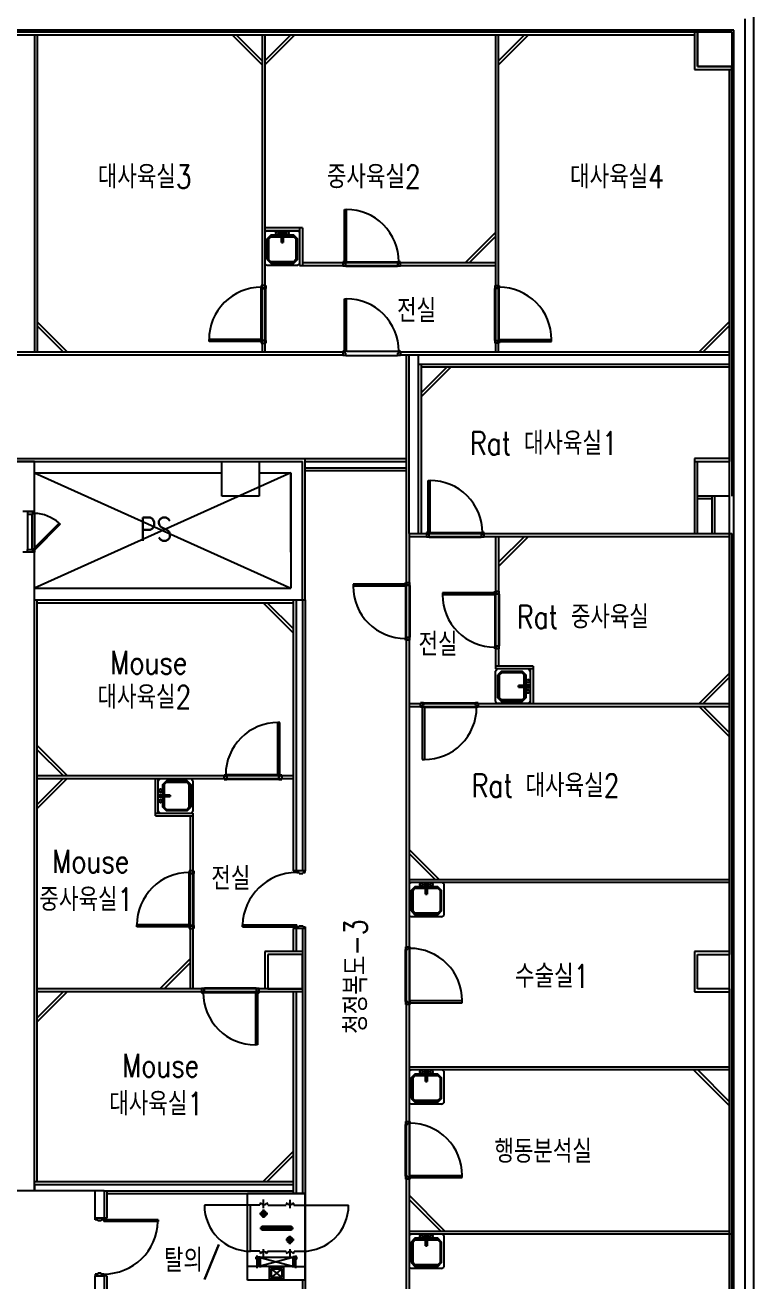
# Model space of a CAD drawing. Header units: millimetres. Extents: x 592430 to 684586, y -483905 to -416366.
# Drawn here: x 671673 to 684313, y -449173 to -427390 of the extents above; entities that cross this region are included whole.
import ezdxf
from ezdxf.enums import TextEntityAlignment as Align

# ---------------------------------------------------------------- set-up
doc = ezdxf.new("R2010")
doc.units = ezdxf.units.MM
doc.header["$LTSCALE"] = 500
for name, color, linetype in [('ARCH', 9, 'Continuous'), ('arch-col', 9, 'Continuous'), ('LAYOUT 변경(방화벽체추가)', 6, 'Continuous'), ('TXT', 7, 'Continuous'), ('동물실', 9, 'Continuous'), ('방화석고', 9, 'Continuous'), ('크린판넬', 4, 'Continuous')]:
    doc.layers.add(name, color=color, linetype=linetype)
doc.styles.add('GHD', font='simple.shx', dxfattribs={"bigfont": 'whgtxt.shx'})

# ---------------------------------------------------------------- blocks, each defined once
blk = doc.blocks.new('SINK')
at = {"layer": '동물실'}
for p, q in [((0, 262), (25, 300)), ((0, 262), (0, -262)), ((25, 300), (575, 300)), ((76, 198), (140, 262)), ((140, 262), (76, 198)), ((140, 236), (102, 198)), ((102, 198), (140, 236)), ((498, 262), (140, 262)), ((140, 262), (140, 236)), ((498, 262), (140, 262)), ((140, 236), (140, 262)), ((140, 236), (498, 236)), ((140, 236), (498, 236)), ((498, 262), (562, 198)), ((498, 236), (498, 262)), ((498, 262), (562, 198)), ((498, 236), (498, 262)), ((498, 236), (536, 198)), ((536, 198), (498, 236)), ((600, 262), (575, 300)), ((600, -262), (600, 262)), ((13, 89), (14, 96)), ((14, 96), (13, 89)), ((13, 89), (14, 96)), ((14, 96), (13, 89)), ((14, 82), (13, 89)), ((13, 89), (14, 82)), ((14, 82), (13, 89)), ((13, 89), (14, 82)), ((25, 13), (13, 25)), ((13, 25), (13, -25)), ((76, 25), (13, 25)), ((25, 13), (13, 25)), ((14, 96), (16, 102)), ((16, 102), (14, 96)), ((14, 96), (16, 102)), ((16, 102), (14, 96)), ((16, 76), (14, 82)), ((14, 82), (16, 76)), ((16, 76), (14, 82)), ((14, 82), (16, 76)), ((16, 102), (20, 107)), ((20, 107), (16, 102)), ((16, 102), (20, 107)), ((20, 107), (16, 102)), ((20, 71), (16, 76)), ((16, 76), (20, 71)), ((20, 71), (16, 76)), ((16, 76), (20, 71)), ((20, 107), (25, 111)), ((25, 111), (20, 107)), ((20, 107), (25, 111)), ((25, 111), (20, 107)), ((25, 67), (20, 71)), ((20, 71), (25, 67)), ((25, 67), (20, 71)), ((20, 71), (25, 67)), ((25, 111), (32, 114)), ((32, 114), (25, 111)), ((25, 111), (32, 114)), ((32, 114), (25, 111)), ((32, 64), (25, 67)), ((25, 67), (32, 64)), ((32, 64), (25, 67)), ((25, 67), (32, 64)), ((25, 13), (25, -13)), ((89, 13), (25, 13)), ((25, 13), (25, -13)), ((25, 13), (64, 13)), ((89, 13), (25, 13)), ((32, 114), (38, 115)), ((38, 115), (32, 114)), ((32, 114), (38, 115)), ((38, 115), (32, 114)), ((38, 64), (32, 64)), ((32, 64), (38, 64)), ((38, 64), (32, 64)), ((32, 64), (38, 64)), ((38, 115), (45, 114)), ((45, 114), (38, 115)), ((38, 115), (45, 114)), ((45, 114), (38, 115)), ((38, 64), (45, 64)), ((45, 64), (38, 64)), ((38, 64), (45, 64)), ((45, 64), (38, 64)), ((45, 114), (51, 111)), ((51, 111), (45, 114)), ((45, 114), (51, 111)), ((51, 111), (45, 114)), ((51, 67), (45, 64)), ((45, 64), (51, 67)), ((51, 67), (45, 64)), ((45, 64), (51, 67)), ((51, 111), (56, 107)), ((56, 107), (51, 111)), ((51, 111), (56, 107)), ((56, 107), (51, 111)), ((56, 71), (51, 67)), ((51, 67), (56, 71)), ((56, 71), (51, 67)), ((51, 67), (56, 71)), ((56, 107), (60, 102)), ((60, 102), (56, 107)), ((56, 107), (60, 102)), ((60, 102), (56, 107)), ((60, 76), (56, 71)), ((56, 71), (60, 76)), ((60, 76), (56, 71)), ((56, 71), (60, 76)), ((60, 102), (63, 96)), ((63, 96), (60, 102)), ((60, 102), (63, 96)), ((63, 96), (60, 102)), ((63, 82), (60, 76)), ((60, 76), (63, 82)), ((63, 82), (60, 76)), ((60, 76), (63, 82)), ((63, 96), (64, 89)), ((64, 89), (63, 96)), ((63, 96), (64, 89)), ((64, 89), (63, 96)), ((64, 89), (63, 82)), ((63, 82), (64, 89)), ((64, 89), (63, 82)), ((63, 82), (64, 89)), ((76, 25), (64, 13)), ((64, 13), (76, 25)), ((64, 13), (64, -13)), ((102, 13), (64, 13)), ((64, 13), (64, -13)), ((102, 13), (64, 13)), ((76, -198), (76, 198)), ((102, 198), (76, 198)), ((76, 198), (76, -198)), ((102, 198), (76, 198)), ((76, -25), (76, 25)), ((89, 13), (204, 13)), ((89, -13), (89, 13)), ((89, -13), (89, 13)), ((89, 13), (102, 13)), ((102, 13), (89, 13)), ((89, 13), (204, 13)), ((102, 198), (102, -198)), ((102, -198), (102, 198)), ((102, 13), (204, 13)), ((102, 13), (102, -13)), ((102, -13), (102, 13)), ((204, 13), (102, 13)), ((204, 13), (204, -13)), ((204, 13), (204, -13)), ((204, -13), (204, 13)), ((204, 13), (204, -13)), ((536, -198), (536, 198)), ((562, 198), (536, 198)), ((536, 198), (536, -198)), ((536, 198), (562, 198)), ((562, 198), (562, -198)), ((562, -198), (562, 198)), ((25, -13), (13, -25)), ((25, -13), (13, -25)), ((13, -25), (76, -25)), ((13, -89), (14, -82)), ((14, -82), (13, -89)), ((13, -89), (14, -82)), ((14, -82), (13, -89)), ((14, -96), (13, -89)), ((13, -89), (14, -96)), ((14, -96), (13, -89)), ((13, -89), (14, -96)), ((14, -82), (16, -76)), ((16, -76), (14, -82)), ((14, -82), (16, -76)), ((16, -76), (14, -82)), ((16, -102), (14, -96)), ((14, -96), (16, -102)), ((16, -102), (14, -96)), ((14, -96), (16, -102)), ((16, -76), (20, -71)), ((20, -71), (16, -76)), ((16, -76), (20, -71)), ((20, -71), (16, -76)), ((20, -107), (16, -102)), ((16, -102), (20, -107)), ((20, -107), (16, -102)), ((16, -102), (20, -107)), ((20, -71), (25, -67)), ((25, -67), (20, -71)), ((20, -71), (25, -67)), ((25, -67), (20, -71)), ((25, -111), (20, -107)), ((20, -107), (25, -111)), ((25, -111), (20, -107)), ((20, -107), (25, -111)), ((25, -13), (89, -13)), ((25, -13), (64, -13)), ((89, -13), (25, -13)), ((25, -67), (32, -64)), ((32, -64), (25, -67)), ((25, -67), (32, -64)), ((32, -64), (25, -67)), ((32, -114), (25, -111)), ((25, -111), (32, -114)), ((32, -114), (25, -111)), ((25, -111), (32, -114)), ((32, -64), (38, -64)), ((38, -64), (32, -64)), ((32, -64), (38, -64)), ((38, -64), (32, -64)), ((38, -115), (32, -114)), ((32, -114), (38, -115)), ((38, -115), (32, -114)), ((32, -114), (38, -115)), ((38, -64), (45, -64)), ((45, -64), (38, -64)), ((38, -64), (45, -64)), ((45, -64), (38, -64)), ((45, -114), (38, -115)), ((38, -115), (45, -114)), ((45, -114), (38, -115)), ((38, -115), (45, -114)), ((45, -64), (51, -67)), ((51, -67), (45, -64)), ((45, -64), (51, -67)), ((51, -67), (45, -64)), ((51, -111), (45, -114)), ((45, -114), (51, -111)), ((51, -111), (45, -114)), ((45, -114), (51, -111)), ((51, -67), (56, -71)), ((56, -71), (51, -67)), ((51, -67), (56, -71)), ((56, -71), (51, -67)), ((56, -107), (51, -111)), ((51, -111), (56, -107)), ((56, -107), (51, -111)), ((51, -111), (56, -107)), ((56, -71), (60, -76)), ((60, -76), (56, -71)), ((56, -71), (60, -76)), ((60, -76), (56, -71)), ((60, -102), (56, -107)), ((56, -107), (60, -102)), ((60, -102), (56, -107)), ((56, -107), (60, -102)), ((60, -76), (63, -82)), ((63, -82), (60, -76)), ((60, -76), (63, -82)), ((63, -82), (60, -76)), ((63, -96), (60, -102)), ((60, -102), (63, -96)), ((63, -96), (60, -102)), ((60, -102), (63, -96)), ((63, -82), (64, -89)), ((63, -82), (64, -89)), ((64, -89), (63, -82)), ((63, -82), (64, -89)), ((64, -89), (63, -96)), ((63, -96), (64, -89)), ((64, -89), (63, -96)), ((63, -96), (64, -89)), ((64, -13), (76, -25)), ((76, -25), (64, -13)), ((64, -13), (102, -13)), ((64, -13), (102, -13)), ((140, -262), (76, -198)), ((76, -198), (102, -198)), ((76, -198), (140, -262)), ((102, -198), (76, -198)), ((204, -13), (89, -13)), ((102, -13), (89, -13)), ((89, -13), (204, -13)), ((102, -13), (89, -13)), ((204, -13), (102, -13)), ((204, -13), (102, -13)), ((102, -198), (140, -236)), ((140, -236), (102, -198)), ((562, -198), (498, -262)), ((498, -236), (536, -198)), ((498, -262), (562, -198)), ((536, -198), (498, -236)), ((536, -198), (562, -198)), ((536, -198), (562, -198)), ((0, -262), (25, -300)), ((25, -300), (575, -300)), ((140, -236), (498, -236)), ((140, -262), (140, -236)), ((140, -236), (498, -236)), ((140, -262), (140, -236)), ((498, -262), (140, -262)), ((498, -262), (140, -262)), ((498, -236), (498, -262)), ((498, -236), (498, -262)), ((600, -262), (575, -300))]:
    blk.add_line(p, q, dxfattribs=at)

msp = doc.modelspace()

# ---------------------------------------------------------------- linework, layer by layer
at = {"layer": 'ARCH'}
for p in [(684312.8, -483904.5), (684312.8, -474154.9)]:
    msp.add_line(p, (684312.8, -427128.5), dxfattribs=at)
at = {"layer": 'ARCH', "color": 9}
for p, q in [((684312.8, -474154.9), (684312.8, -427128.5)), ((684162.8, -470308.5), (684162.8, -427278.5)), ((683962.8, -427478.5), (660282.8, -427478.5)), ((683962.8, -454848.5), (683962.8, -427478.5))]:
    msp.add_line(p, q, dxfattribs=at)
at = {"layer": 'arch-col', "color": 9}
for p, q in [((683332.8, -427508.5), (683932.8, -427508.5)), ((683332.8, -427508.5), (683932.8, -427508.5)), ((683932.8, -427508.5), (683932.8, -428108.5)), ((683932.8, -427508.5), (683932.8, -428108.5)), ((683932.8, -434958.5), (683932.8, -435558.5)), ((683932.8, -434958.5), (683932.8, -435558.5)), ((683932.8, -443508.5), (683932.8, -444108.5)), ((683932.8, -443508.5), (683932.8, -444108.5))]:
    msp.add_line(p, q, dxfattribs=at)
at = {"layer": 'LAYOUT 변경(방화벽체추가)', "color": 9, "linetype": 'Continuous'}
msp.add_line((676322.8, -437358.5), (676532.8, -437358.5), dxfattribs=at)
at = {"layer": '동물실', "color": 9}
for p, q in [((676432.8, -430908.5), (676432.8, -431558.5)), ((663482.8, -434958.5), (673857.8, -434958.5)), ((671832.8, -434958.5), (666732.8, -434958.5)), ((671832.8, -434958.6), (675082.8, -434958.6)), ((671832.8, -434958.6), (675082.8, -434958.6)), ((675082.8, -434958.5), (675732.8, -434958.5)), ((675082.8, -435558.5), (675082.8, -434958.5)), ((675082.8, -434958.5), (675732.8, -434958.5)), ((675082.8, -435558.5), (675082.8, -434958.5)), ((675732.8, -434958.5), (676482.8, -434958.5)), ((675732.8, -434958.5), (676482.8, -434958.5)), ((675732.8, -434958.5), (675732.8, -435558.5)), ((675732.8, -434958.5), (675732.8, -435558.5)), ((676482.8, -434958.5), (676482.8, -434958.5)), ((671832.8, -435158.5), (676282.8, -437158.4)), ((676282.9, -435158.5), (671832.8, -437158.4)), ((671832.8, -435158.5), (676282.8, -437158.4)), ((676282.9, -435158.5), (671832.8, -437158.4)), ((671832.8, -435158.6), (675082.8, -435158.6)), ((671832.8, -435158.6), (675082.8, -435158.6)), ((675732.8, -435158.5), (676282.8, -435158.5)), ((675732.8, -435158.5), (676282.8, -435158.5)), ((676282.6, -436529.7), (676282.6, -435158.5)), ((676282.6, -436529.7), (676282.6, -435158.5)), ((676282.8, -435158.5), (676282.8, -437158.5)), ((675732.8, -435558.5), (675082.8, -435558.5)), ((675732.8, -435558.5), (675082.8, -435558.5)), ((671832.6, -435829.7), (671632.6, -435829.7)), ((671832.8, -435829.7), (671632.6, -435829.7)), ((671832.8, -435829.8), (671712.8, -435829.8)), ((671712.8, -435829.8), (671712.8, -435874.8)), ((671832.8, -435829.8), (671712.8, -435829.8)), ((671712.8, -435829.8), (671712.8, -435874.8)), ((671787.8, -435874.8), (671787.8, -435859.8)), ((671787.8, -435859.8), (671832.8, -435859.8)), ((671787.8, -435874.8), (671787.8, -435859.8)), ((671787.8, -435859.8), (671832.8, -435859.8)), ((671832.8, -435859.8), (671832.8, -435829.8)), ((671832.8, -435859.8), (671832.8, -435829.8)), ((671832.8, -435859.8), (671832.8, -436457.2)), ((671832.8, -435859.8), (671832.8, -436457.2)), ((671712.8, -435874.8), (671712.8, -436484.8)), ((671712.8, -435874.8), (671787.8, -435874.8)), ((671712.8, -435874.8), (671712.8, -436484.8)), ((671712.8, -435874.8), (671787.8, -435874.8)), ((671787.8, -435874.8), (671787.8, -436484.8)), ((671787.8, -435874.8), (671787.8, -436484.8)), ((672262.2, -436026.8), (671811.5, -436478.5)), ((672262.2, -436026.8), (671811.5, -436478.5)), ((672283.5, -436048.1), (671832.8, -436499.8)), ((672283.5, -436048.1), (671832.8, -436499.8)), ((672262.2, -436026.8), (672283.5, -436048.1)), ((672262.2, -436026.8), (672283.5, -436048.1)), ((671712.8, -436529.8), (671712.8, -436484.8)), ((671712.8, -436484.8), (671787.8, -436484.8)), ((671712.8, -436529.8), (671712.8, -436484.8)), ((671712.8, -436484.8), (671787.8, -436484.8)), ((671787.8, -436484.8), (671787.8, -436499.8)), ((671787.8, -436484.8), (671787.8, -436499.8)), ((671787.8, -436499.8), (671832.8, -436499.8)), ((671787.8, -436499.8), (671832.8, -436499.8)), ((671832.8, -436499.8), (671811.5, -436478.5)), ((671832.8, -436499.8), (671811.5, -436478.5)), ((671832.8, -436499.8), (671832.8, -436529.8)), ((671832.8, -436499.8), (671832.8, -436529.8)), ((671832.6, -436529.7), (671632.6, -436529.7)), ((671832.8, -436529.7), (671632.6, -436529.7)), ((671832.8, -436529.8), (671712.8, -436529.8)), ((671832.8, -436529.8), (671712.8, -436529.8)), ((671832.8, -437158.5), (676282.8, -437158.5)), ((671832.8, -437158.5), (676282.8, -437158.5)), ((676532.8, -442058.5), (676322.8, -442058.5)), ((676382.8, -442058.5), (676382.8, -442088.5)), ((676382.8, -442088.5), (676427.8, -442088.5)), ((676427.8, -442088.5), (676427.8, -442103.5)), ((676427.8, -442103.5), (676487.8, -442103.5)), ((676487.8, -442103.5), (676487.8, -442088.5)), ((676487.8, -442088.5), (676532.8, -442088.5)), ((676532.8, -442088.5), (676532.8, -442058.5)), ((675442.8, -442998.5), (676382.8, -442998.5)), ((675442.8, -443028.5), (675442.8, -442998.5)), ((675442.8, -443028.5), (676382.8, -443028.5)), ((676532.8, -443058.5), (676322.8, -443058.5)), ((676382.8, -443028.5), (676382.8, -442998.5)), ((676382.8, -443058.5), (676382.8, -443028.5)), ((676382.8, -443028.5), (676427.8, -443028.5)), ((676427.8, -443028.5), (676427.8, -443013.5)), ((676427.8, -443013.5), (676487.8, -443013.5)), ((676487.8, -443013.5), (676487.8, -443028.5)), ((676487.8, -443028.5), (676532.8, -443028.5)), ((676532.8, -443028.5), (676532.8, -443058.5)), ((671832.8, -447608.5), (666332.8, -447608.5)), ((675532.8, -449158.5), (675532.8, -447658.5)), ((676532.8, -447658.5), (675532.8, -447658.5)), ((675532.8, -448891.1), (675532.8, -447658.5)), ((675810.3, -447909.2), (675810.3, -447763.4)), ((676267, -447764.4), (676267, -447910.1)), ((676532.8, -449158.5), (676532.8, -447658.5)), ((675582.3, -447858.5), (674782.3, -447858.5)), ((675582.3, -448658.5), (675582.3, -447858.5)), ((675744.4, -447858.5), (675582.3, -447858.5)), ((675883.2, -448008.4), (675737.4, -448008.4)), ((675810.3, -448081.2), (675810.3, -447935.5)), ((675810.3, -447935.5), (675810.3, -448081.2)), ((675880.6, -447858.5), (676199.6, -447858.5)), ((676335.8, -447858.5), (676482.6, -447858.5)), ((676483.2, -447858.5), (677283.2, -447858.5)), ((672887.8, -448083.5), (673037.8, -448083.5)), ((672887.8, -448113.5), (672887.8, -448083.5)), ((672887.8, -448083.5), (673037.8, -448083.5)), ((672887.8, -448113.5), (672887.8, -448083.5)), ((672932.8, -448113.5), (672887.8, -448113.5)), ((672932.8, -448113.5), (672887.8, -448113.5)), ((672932.8, -448128.5), (672932.8, -448113.5)), ((672932.8, -448128.5), (672932.8, -448113.5)), ((672992.8, -448128.5), (672932.8, -448128.5)), ((672992.8, -448128.5), (672932.8, -448128.5)), ((673037.8, -448113.5), (672992.8, -448113.5)), ((672992.8, -448113.5), (672992.8, -448128.5)), ((673037.8, -448113.5), (672992.8, -448113.5)), ((672992.8, -448113.5), (672992.8, -448128.5)), ((673037.8, -448083.5), (673037.8, -448113.5)), ((673037.8, -448083.5), (673037.8, -448113.5)), ((673977.8, -448113.5), (673037.8, -448113.5)), ((673037.8, -448113.5), (673037.8, -448143.4)), ((673977.8, -448113.5), (673037.8, -448113.5)), ((673037.8, -448113.5), (673037.8, -448143.4)), ((673977.8, -448143.4), (673037.8, -448143.4)), ((673977.8, -448143.4), (673037.8, -448143.4)), ((673092.8, -448083.5), (673042.8, -448083.5)), ((673977.8, -448113.5), (673977.8, -448143.4)), ((673977.8, -448113.5), (673977.8, -448143.4)), ((675742.2, -448258.5), (676329.1, -448258.5)), ((675779.5, -448225.8), (676291.7, -448225.8)), ((675779.5, -448291.1), (675779.5, -448225.8)), ((675825.1, -448291.1), (675825.1, -448225.8)), ((675836.5, -448237.2), (676234.8, -448237.2)), ((675836.5, -448279.7), (675836.5, -448237.2)), ((676234.8, -448279.7), (675836.5, -448279.7)), ((676234.8, -448237.2), (676234.8, -448279.7)), ((676246.2, -448225.8), (676246.2, -448291.1)), ((676291.7, -448225.8), (676291.7, -448291.1)), ((676291.7, -448291.1), (675779.5, -448291.1)), ((676339.9, -448461.8), (676194.2, -448461.8)), ((676267, -448388.9), (676267, -448534.7)), ((676267, -448534.7), (676267, -448388.9)), ((675742.8, -448658.5), (675582.3, -448658.5)), ((675810.3, -448768.5), (675810.3, -448622.7)), ((675879.1, -448658.5), (676201.6, -448658.5)), ((676267, -448622.4), (676267, -448768.2)), ((676337.8, -448658.5), (676482.6, -448658.5)), ((675749.2, -448925.7), (675532.8, -448925.7)), ((675677.8, -448793.4), (675677.8, -448755.7)), ((675677.8, -448755.7), (675749.2, -448755.7)), ((675677.8, -448793.4), (675717.8, -448793.4)), ((675697.8, -448953.7), (675697.8, -448731.4)), ((675717.8, -448806.8), (675717.8, -448793.4)), ((676337.8, -448765.7), (675727.8, -448765.7)), ((675727.8, -448765.7), (675727.8, -448915.7)), ((675727.8, -448915.7), (676337.8, -448915.7)), ((675747.8, -448765.7), (676317.8, -448915.7)), ((676317.8, -448765.7), (675747.8, -448915.7)), ((675747.8, -448765.7), (675747.8, -448915.7)), ((675749.2, -448925.7), (675749.2, -448940.7)), ((675912.8, -449144.4), (675912.8, -448933.5)), ((675912.8, -448933.5), (676152.8, -448933.5)), ((676152.8, -448933.5), (676152.8, -449144.4)), ((676387.8, -448755.7), (676316.3, -448755.7)), ((676316.3, -448925.7), (676532.8, -448925.7)), ((676316.3, -448925.7), (676316.3, -448940.7)), ((676317.8, -448765.7), (676317.8, -448915.7)), ((676337.8, -448765.7), (676337.8, -448915.7)), ((676387.8, -448793.4), (676347.8, -448793.4)), ((676347.8, -448806.8), (676347.8, -448793.4)), ((676367.8, -448953.7), (676367.8, -448731.4)), ((676387.8, -448793.4), (676387.8, -448755.7)), ((672932.8, -449053.5), (672887.8, -449053.5)), ((672887.8, -449053.5), (672887.8, -449083.5)), ((672932.8, -449053.5), (672887.8, -449053.5)), ((672887.8, -449053.5), (672887.8, -449083.5)), ((672887.8, -449083.5), (673037.8, -449083.5)), ((672887.8, -449083.5), (673037.8, -449083.5)), ((672992.8, -449038.5), (672932.8, -449038.5)), ((672932.8, -449038.5), (672932.8, -449053.5)), ((672992.8, -449038.5), (672932.8, -449038.5)), ((672932.8, -449038.5), (672932.8, -449053.5)), ((672992.8, -449053.5), (672992.8, -449038.5)), ((672992.8, -449053.5), (672992.8, -449038.5)), ((673037.8, -449053.5), (672992.8, -449053.5)), ((673037.8, -449053.5), (672992.8, -449053.5)), ((673037.8, -449083.5), (673037.8, -449053.5)), ((673037.8, -449083.5), (673037.8, -449053.5)), ((673092.8, -449083.5), (673042.8, -449083.5)), ((676152.8, -449144.4), (675912.8, -449144.4)), ((675942.8, -448963.5), (675942.8, -449114.4)), ((675942.8, -448963.5), (676122.8, -449114.4)), ((676122.8, -448963.5), (675942.8, -449114.4)), ((675942.8, -448963.5), (676122.8, -448963.5)), ((676122.8, -449114.4), (675942.8, -449114.4)), ((676122.8, -448963.5), (676122.8, -449114.4)), ((676532.8, -449158.5), (675532.8, -449158.5)), ((676482.8, -449158.5), (676482.8, -449408.5))]:
    msp.add_line(p, q, dxfattribs=at)
for centre, radius in [((675810.3, -448008.4), 49), ((675810.3, -448008.4), 34.2), ((675810.3, -448008.4), 22.4), ((676267, -448461.8), 49), ((676267, -448461.8), 34.2), ((676267, -448461.8), 22.4)]:
    msp.add_circle(centre, radius, dxfattribs=at)
for centre, radius, start, end in [((671813.3, -436545.1), 685.6, 49.10422, 88.37314), ((671813.3, -436545.1), 685.6, 49.10422, 88.37314), ((676382.8, -443028.5), 940, 90, 178.1729), ((675812.5, -447862.6), 68.3, 139.39988, 176.48783), ((675811.8, -447793), 57, 206.26441, 334.84957), ((675812.5, -447862.6), 68.3, 3.51217, 41.71409), ((676267.7, -447862.6), 68.3, 139.39988, 176.48783), ((676267, -447793), 57, 206.26441, 334.84957), ((676267.7, -447862.6), 68.3, 3.51217, 41.71409), ((675582.3, -447858.5), 800, 180, 270), ((676483.2, -447858.5), 800, 270, 0), ((673037.8, -448113.5), 940, 270, 358.1729), ((675811, -448654.3), 68.3, 183.51217, 220.60012), ((675810.3, -448723.9), 57, 25.15043, 153.73559), ((675811, -448654.3), 68.3, 318.28591, 356.48783), ((676269.7, -448654.3), 68.3, 183.51217, 220.60012), ((676269, -448723.9), 57, 25.15043, 153.73559), ((676269.7, -448654.3), 68.3, 318.28591, 356.48783)]:
    msp.add_arc(centre, radius, start, end, dxfattribs=at)
at = {"layer": '방화석고', "color": 9, "linetype": 'Continuous'}
for p, q in [((676532.8, -442058.5), (676377.8, -442058.5)), ((676537.8, -443058.5), (676377.8, -443058.5)), ((671832.8, -447498.5), (671832.8, -447608.5)), ((672882.8, -447608.5), (672882.8, -448083.5)), ((673042.8, -448083.5), (672882.8, -448083.5)), ((673042.8, -449083.5), (672882.8, -449083.5))]:
    msp.add_line(p, q, dxfattribs=at)
at = {"layer": '크린판넬', "color": 9, "linetype": 'Continuous'}
for p, q in [((667932.8, -427508.5), (683332.8, -427508.5)), ((667932.8, -427558.5), (683282.8, -427558.5)), ((671832.8, -427558.5), (671832.8, -433058.5)), ((671882.8, -427558.5), (671882.8, -433058.5)), ((675262.1, -427558.5), (675782.8, -428079.2)), ((675332.8, -427558.5), (675782.8, -428008.5)), ((675782.8, -427558.5), (675782.8, -433058.5)), ((675782.8, -427558.5), (675782.8, -433058.5)), ((675832.8, -427558.5), (675832.8, -433058.5)), ((675832.8, -427558.5), (675832.8, -433058.5)), ((676282.8, -427558.5), (675832.8, -428008.5)), ((676353.5, -427558.5), (675832.8, -428079.2)), ((679832.8, -427558.5), (679832.8, -433058.5)), ((679882.8, -433058.5), (679882.8, -427558.5)), ((680332.8, -427558.5), (679882.8, -428008.5)), ((680403.5, -427558.5), (679882.8, -428079.2)), ((683282.8, -427508.5), (683282.8, -428158.5)), ((683332.8, -427508.5), (683332.8, -428108.5)), ((683332.8, -428108.5), (683332.8, -427508.5)), ((683332.8, -428108.5), (683332.8, -427508.5)), ((683282.8, -428158.5), (683932.8, -428158.5)), ((683332.8, -428108.5), (683932.8, -428108.5)), ((683932.8, -428108.5), (683332.8, -428108.5)), ((683932.8, -428108.5), (683332.8, -428108.5)), ((683882.8, -428158.5), (683882.8, -436258.5)), ((683932.8, -434958.5), (683932.8, -428108.5)), ((677212.1, -431493.5), (677212.1, -430588.2)), ((677212.1, -430588.2), (677247.4, -430588.2)), ((677247.4, -431493.5), (677247.4, -430588.2)), ((676482.8, -430908.5), (675832.8, -430908.5)), ((676432.8, -430958.5), (675832.8, -430958.5)), ((676482.8, -430908.5), (676482.8, -431558.5)), ((679312.1, -431508.5), (679832.8, -430987.7)), ((679382.8, -431508.5), (679832.8, -431058.5)), ((676482.8, -431508.5), (679832.8, -431508.5)), ((677212.1, -431493.5), (677182.8, -431493.5)), ((677182.8, -431493.5), (677182.8, -431573.5)), ((677182.8, -431508.5), (677182.8, -431558.5)), ((677182.8, -431508.5), (677182.8, -431558.5)), ((677212.1, -431529.3), (677212.1, -431493.5)), ((677247.4, -431493.5), (677212.1, -431493.5)), ((677247.4, -431493.5), (678153.4, -431493.5)), ((678153.4, -431493.5), (678153.4, -431529.3)), ((678182.8, -431493.5), (678153.4, -431493.5)), ((678182.8, -431573.5), (678182.8, -431493.5)), ((678182.8, -431558.5), (678182.8, -431508.5)), ((676432.8, -431558.5), (679832.8, -431558.5)), ((677232.6, -431573.5), (677182.8, -431573.5)), ((677232.6, -431529.3), (677212.1, -431529.3)), ((677232.6, -431573.5), (677232.6, -431529.3)), ((677232.6, -431573.5), (678132.9, -431573.5)), ((678132.9, -431529.3), (678132.9, -431573.5)), ((678153.4, -431529.3), (678132.9, -431529.3)), ((678153.4, -431529.3), (678132.9, -431529.3)), ((678182.8, -431573.5), (678132.9, -431573.5)), ((675767.8, -431908.5), (675767.8, -431937.8)), ((675847.8, -431908.5), (675767.8, -431908.5)), ((675767.8, -431937.8), (675803.6, -431937.8)), ((675767.8, -432843.8), (675767.8, -431937.8)), ((675832.8, -431908.5), (675782.8, -431908.5)), ((675803.6, -431937.8), (675803.6, -431958.3)), ((675803.6, -431937.8), (675803.6, -431958.3)), ((675847.8, -431908.5), (675847.8, -431958.3)), ((679817.8, -431908.5), (679897.8, -431908.5)), ((679817.8, -431908.5), (679817.8, -431958.3)), ((679832.8, -431908.5), (679882.8, -431908.5)), ((679861.9, -431937.8), (679861.9, -431958.3)), ((679897.8, -431937.8), (679861.9, -431937.8)), ((679861.9, -431937.8), (679861.9, -431958.3)), ((679897.8, -431908.5), (679897.8, -431937.8)), ((679897.8, -432843.8), (679897.8, -431937.8)), ((675803.6, -431958.3), (675847.8, -431958.3)), ((675847.8, -432858.6), (675847.8, -431958.3)), ((677212.1, -433043.5), (677212.1, -432138.2)), ((677212.1, -432138.2), (677247.4, -432138.2)), ((677247.4, -433043.5), (677247.4, -432138.2)), ((679861.9, -431958.3), (679817.8, -431958.3)), ((679817.8, -432858.6), (679817.8, -431958.3)), ((672403.5, -433058.5), (671882.8, -432537.7)), ((683362.1, -433058.5), (683882.8, -432537.7)), ((672332.8, -433058.5), (671882.8, -432608.5)), ((683432.8, -433058.5), (683882.8, -432608.5)), ((675767.8, -432843.8), (674862.5, -432843.8)), ((674862.5, -432879.1), (674862.5, -432843.8)), ((675767.8, -432879.1), (674862.5, -432879.1)), ((675767.8, -432843.8), (675767.8, -432879.1)), ((675767.8, -432879.1), (675767.8, -432908.5)), ((675803.6, -432879.1), (675767.8, -432879.1)), ((675767.8, -432908.5), (675847.8, -432908.5)), ((675782.8, -432908.5), (675832.8, -432908.5)), ((675782.8, -432908.5), (675832.8, -432908.5)), ((675803.6, -432858.6), (675803.6, -432879.1)), ((675847.8, -432858.6), (675803.6, -432858.6)), ((675847.8, -432858.6), (675847.8, -432908.5)), ((679817.8, -432858.6), (679861.9, -432858.6)), ((679817.8, -432858.6), (679817.8, -432908.5)), ((679897.8, -432908.5), (679817.8, -432908.5)), ((679882.8, -432908.5), (679832.8, -432908.5)), ((679882.8, -432908.5), (679832.8, -432908.5)), ((679861.9, -432858.6), (679861.9, -432879.1)), ((679861.9, -432879.1), (679897.8, -432879.1)), ((679897.8, -432843.8), (680803, -432843.8)), ((679897.8, -432843.8), (679897.8, -432879.1)), ((679897.8, -432879.1), (679897.8, -432908.5)), ((679897.8, -432879.1), (680803, -432879.1)), ((680803, -432879.1), (680803, -432843.8)), ((664042.8, -433058.5), (677182.8, -433058.5)), ((664042.8, -433108.5), (677182.8, -433108.5)), ((677212.1, -433043.5), (677182.8, -433043.5)), ((677182.8, -433043.5), (677182.8, -433123.5)), ((677182.8, -433058.5), (677182.8, -433108.5)), ((677182.8, -433058.5), (677182.8, -433108.5)), ((677182.8, -433058.5), (677182.8, -433108.5)), ((677232.6, -433123.5), (677182.8, -433123.5)), ((677212.1, -433079.3), (677212.1, -433043.5)), ((677247.4, -433043.5), (677212.1, -433043.5)), ((677232.6, -433079.3), (677212.1, -433079.3)), ((677232.6, -433123.5), (677232.6, -433079.3)), ((677232.6, -433123.5), (678132.9, -433123.5)), ((677247.4, -433043.5), (678153.4, -433043.5)), ((678132.9, -433079.3), (678132.9, -433123.5)), ((678153.4, -433079.3), (678132.9, -433079.3)), ((678153.4, -433079.3), (678132.9, -433079.3)), ((678182.8, -433123.5), (678132.9, -433123.5)), ((678153.4, -433043.5), (678153.4, -433079.3)), ((678182.8, -433043.5), (678153.4, -433043.5)), ((678182.8, -433123.5), (678182.8, -433043.5)), ((678182.8, -433058.5), (678182.8, -433108.5)), ((678182.8, -433058.5), (678282.8, -433058.5)), ((678182.8, -433108.5), (678182.8, -433058.5)), ((678182.8, -433108.5), (678332.8, -433108.5)), ((678282.8, -433058.5), (683882.8, -433058.5)), ((678282.8, -433108.5), (678282.8, -435118.5)), ((678332.8, -436208.5), (678332.8, -433108.5)), ((678332.8, -433108.5), (683882.8, -433108.5)), ((678492.8, -433108.5), (678492.8, -436208.5)), ((678492.8, -433268.5), (683882.8, -433268.5)), ((678542.8, -433268.5), (678542.8, -436208.5)), ((678992.8, -433318.5), (678542.8, -433768.5)), ((679063.5, -433318.5), (678542.8, -433839.2)), ((678542.8, -433318.5), (683882.8, -433318.5)), ((663482.8, -434908.5), (676532.8, -434908.5)), ((671832.8, -447608.5), (671832.8, -434958.5)), ((676482.8, -437358.5), (676482.8, -434958.5)), ((676532.8, -434908.5), (678282.8, -434908.5)), ((676532.8, -437358.5), (676532.8, -434908.5)), ((676532.8, -434958.5), (678282.8, -434958.5)), ((683882.8, -434908.5), (683282.8, -434908.5)), ((683282.8, -434908.5), (683282.8, -436208.5)), ((683282.8, -434958.5), (683882.8, -434958.5)), ((683332.8, -436208.5), (683332.8, -434958.5)), ((683332.8, -434958.5), (683882.8, -434958.5)), ((683332.8, -435558.5), (683332.8, -434958.5)), ((683332.8, -434958.5), (683882.8, -434958.5)), ((683332.8, -435558.5), (683332.8, -434958.5)), ((676532.8, -435068.5), (678282.8, -435068.5)), ((676532.8, -435118.5), (678282.8, -435118.5)), ((678282.8, -435118.5), (678282.8, -451608.5)), ((678662.1, -436193.5), (678662.1, -435288.2)), ((678662.1, -435288.2), (678697.4, -435288.2)), ((678697.4, -436193.5), (678697.4, -435288.2)), ((683882.8, -435558.5), (683332.8, -435558.5)), ((683882.8, -435558.5), (683332.8, -435558.5)), ((683632.8, -435558.5), (683332.8, -435558.5)), ((683582.8, -435608.5), (683332.8, -435608.5)), ((683582.8, -435558.5), (683582.8, -436208.5)), ((683632.8, -436208.5), (683632.8, -435558.5)), ((678332.8, -436208.5), (678332.8, -451608.5)), ((678332.8, -436208.5), (683932.8, -436208.5)), ((678332.8, -436258.5), (683882.8, -436258.5)), ((678662.1, -436193.5), (678632.8, -436193.5)), ((678632.8, -436193.5), (678632.8, -436273.5)), ((678632.8, -436208.5), (678632.8, -436258.5)), ((678632.8, -436208.5), (678632.8, -436258.5)), ((678682.6, -436273.5), (678632.8, -436273.5)), ((678662.1, -436229.3), (678662.1, -436193.5)), ((678697.4, -436193.5), (678662.1, -436193.5)), ((678682.6, -436229.3), (678662.1, -436229.3)), ((678682.6, -436273.5), (678682.6, -436229.3)), ((678682.6, -436273.5), (679582.9, -436273.5)), ((678697.4, -436193.5), (679603.4, -436193.5)), ((679582.9, -436229.3), (679582.9, -436273.5)), ((679603.4, -436229.3), (679582.9, -436229.3)), ((679603.4, -436229.3), (679582.9, -436229.3)), ((679632.8, -436273.5), (679582.9, -436273.5)), ((679603.4, -436193.5), (679603.4, -436229.3)), ((679632.8, -436193.5), (679603.4, -436193.5)), ((679632.8, -436273.5), (679632.8, -436193.5)), ((679632.8, -436258.5), (679632.8, -436208.5)), ((679832.8, -436258.5), (679832.8, -438558.5)), ((679882.8, -436258.5), (679882.8, -438508.5)), ((680332.8, -436258.5), (679882.8, -436708.5)), ((680403.5, -436258.5), (679882.8, -436779.2)), ((683882.8, -436258.5), (683882.8, -444108.5)), ((683932.8, -443508.5), (683932.8, -436208.5)), ((678267.8, -437087.8), (677362.5, -437087.8)), ((677362.5, -437087.8), (677362.5, -437123.1)), ((678267.8, -437123.1), (677362.5, -437123.1)), ((678267.8, -437087.8), (678267.8, -437058.5)), ((678267.8, -437058.5), (678347.8, -437058.5)), ((678303.6, -437087.8), (678267.8, -437087.8)), ((678267.8, -437123.1), (678267.8, -437087.8)), ((678267.8, -437123.1), (678267.8, -438029.1)), ((678282.8, -437058.5), (678332.8, -437058.5)), ((678282.8, -437058.5), (678332.8, -437058.5)), ((678303.6, -437108.3), (678303.6, -437087.8)), ((678347.8, -437108.3), (678303.6, -437108.3)), ((678347.8, -437108.3), (678347.8, -437058.5)), ((678347.8, -437108.3), (678347.8, -438008.6)), ((671832.8, -437358.5), (676482.8, -437358.5)), ((671832.8, -437358.5), (676482.8, -437358.5)), ((671832.8, -447608.5), (671832.8, -437358.5)), ((671882.8, -447448.5), (671882.8, -437358.5)), ((671882.8, -437358.5), (676482.8, -437358.5)), ((676322.8, -437358.5), (676322.8, -442058.5)), ((676372.8, -437358.5), (676372.8, -442058.5)), ((676482.8, -437358.5), (676482.8, -442058.5)), ((676532.8, -437358.5), (676532.8, -442058.5)), ((679817.8, -437237.8), (678912.5, -437237.8)), ((678912.5, -437237.8), (678912.5, -437273.1)), ((679817.8, -437273.1), (678912.5, -437273.1)), ((679817.8, -437237.8), (679817.8, -437208.5)), ((679817.8, -437208.5), (679897.8, -437208.5)), ((679853.6, -437237.8), (679817.8, -437237.8)), ((679817.8, -437273.1), (679817.8, -437237.8)), ((679817.8, -437273.1), (679817.8, -438179.1)), ((679832.8, -437208.5), (679882.8, -437208.5)), ((679832.8, -437208.5), (679882.8, -437208.5)), ((679853.6, -437258.3), (679853.6, -437237.8)), ((679897.8, -437258.3), (679853.6, -437258.3)), ((679897.8, -437258.3), (679897.8, -437208.5)), ((679897.8, -437258.3), (679897.8, -438158.6)), ((671882.8, -437408.5), (676322.8, -437408.5)), ((675802.1, -437408.5), (676322.8, -437929.2)), ((675872.8, -437408.5), (676322.8, -437858.5)), ((678267.8, -438029.1), (678303.6, -438029.1)), ((678267.8, -438058.5), (678267.8, -438029.1)), ((678303.6, -438008.6), (678347.8, -438008.6)), ((678303.6, -438029.1), (678303.6, -438008.6)), ((678303.6, -438029.1), (678303.6, -438008.6)), ((678347.8, -438058.5), (678347.8, -438008.6)), ((678347.8, -438058.5), (678267.8, -438058.5)), ((678332.8, -438058.5), (678282.8, -438058.5)), ((679817.8, -438179.1), (679853.6, -438179.1)), ((679817.8, -438208.5), (679817.8, -438179.1)), ((679897.8, -438208.5), (679817.8, -438208.5)), ((679882.8, -438208.5), (679832.8, -438208.5)), ((679853.6, -438158.6), (679897.8, -438158.6)), ((679853.6, -438179.1), (679853.6, -438158.6)), ((679853.6, -438179.1), (679853.6, -438158.6)), ((679897.8, -438208.5), (679897.8, -438158.6)), ((680482.8, -438508.5), (679832.8, -438508.5)), ((680482.8, -438558.5), (679832.8, -438558.5)), ((680432.8, -438558.5), (680432.8, -439158.5)), ((680482.8, -438508.5), (680482.8, -439158.5)), ((683362.1, -439158.5), (683882.8, -438637.7)), ((683432.8, -439158.5), (683882.8, -438708.5)), ((678332.8, -439158.5), (683882.8, -439158.5)), ((678332.8, -439208.5), (683882.8, -439208.5)), ((678532.8, -439223.5), (678532.8, -439143.5)), ((678582.6, -439143.5), (678532.8, -439143.5)), ((678532.8, -439208.5), (678532.8, -439158.5)), ((678532.8, -439208.5), (678532.8, -439158.5)), ((678562.1, -439223.5), (678532.8, -439223.5)), ((678562.1, -439187.6), (678562.1, -439223.5)), ((678582.6, -439187.6), (678562.1, -439187.6)), ((678562.1, -439223.5), (678562.1, -440128.7)), ((678597.4, -439223.5), (678562.1, -439223.5)), ((678582.6, -439143.5), (678582.6, -439187.6)), ((678582.6, -439143.5), (679482.9, -439143.5)), ((678597.4, -439223.5), (678597.4, -440128.7)), ((678597.4, -439223.5), (679503.4, -439223.5)), ((679482.9, -439187.6), (679482.9, -439143.5)), ((679532.8, -439143.5), (679482.9, -439143.5)), ((679503.4, -439187.6), (679482.9, -439187.6)), ((679503.4, -439187.6), (679482.9, -439187.6)), ((679503.4, -439223.5), (679503.4, -439187.6)), ((679532.8, -439223.5), (679503.4, -439223.5)), ((679532.8, -439143.5), (679532.8, -439223.5)), ((679532.8, -439158.5), (679532.8, -439208.5)), ((683362.1, -439208.5), (683882.8, -439729.2)), ((683432.8, -439208.5), (683882.8, -439658.5)), ((676058.1, -440393.5), (676058.1, -439488.2)), ((676093.4, -439488.2), (676058.1, -439488.2)), ((676093.4, -440393.5), (676093.4, -439488.2)), ((672403.5, -440408.5), (671882.8, -439887.7)), ((672332.8, -440408.5), (671882.8, -439958.5)), ((678562.1, -440128.7), (678597.4, -440128.7)), ((671882.8, -440408.5), (676322.8, -440408.5)), ((675122.8, -440393.5), (675152.1, -440393.5)), ((675122.8, -440473.5), (675122.8, -440393.5)), ((675122.8, -440458.5), (675122.8, -440408.5)), ((675152.1, -440393.5), (675152.1, -440429.3)), ((676058.1, -440393.5), (675152.1, -440393.5)), ((675152.1, -440429.3), (675172.6, -440429.3)), ((675152.1, -440429.3), (675172.6, -440429.3)), ((675172.6, -440429.3), (675172.6, -440473.5)), ((676058.1, -440393.5), (676093.4, -440393.5)), ((676072.9, -440429.3), (676093.4, -440429.3)), ((676072.9, -440473.5), (676072.9, -440429.3)), ((676093.4, -440393.5), (676122.8, -440393.5)), ((676093.4, -440429.3), (676093.4, -440393.5)), ((676122.8, -440393.5), (676122.8, -440473.5)), ((676122.8, -440408.5), (676122.8, -440458.5)), ((676122.8, -440408.5), (676122.8, -440458.5)), ((671882.8, -440458.5), (676322.8, -440458.5)), ((672332.8, -440458.5), (671882.8, -440908.5)), ((672403.5, -440458.5), (671882.8, -440979.2)), ((673932.8, -441108.5), (673932.8, -440458.5)), ((673982.8, -441058.5), (673982.8, -440458.5)), ((675122.8, -440473.5), (675172.6, -440473.5)), ((676072.9, -440473.5), (675172.6, -440473.5)), ((676072.9, -440473.5), (676122.8, -440473.5)), ((673932.8, -441058.5), (674582.8, -441058.5)), ((674582.8, -441058.5), (674582.8, -444108.5)), ((673932.8, -441108.5), (674582.8, -441108.5)), ((674532.8, -441108.5), (674532.8, -444108.5)), ((678853.5, -442208.5), (678332.8, -441687.7)), ((678782.8, -442208.5), (678332.8, -441758.5)), ((674517.8, -442058.5), (674517.8, -442087.8)), ((674597.8, -442058.5), (674517.8, -442058.5)), ((674517.8, -442087.8), (674553.6, -442087.8)), ((674517.8, -442993.8), (674517.8, -442087.8)), ((674582.8, -442058.5), (674532.8, -442058.5)), ((674553.6, -442087.8), (674553.6, -442108.3)), ((674553.6, -442087.8), (674553.6, -442108.3)), ((674553.6, -442108.3), (674597.8, -442108.3)), ((674597.8, -442058.5), (674597.8, -442108.3)), ((674597.8, -443008.6), (674597.8, -442108.3)), ((678332.8, -442208.5), (683882.8, -442208.5)), ((678332.8, -442258.5), (683882.8, -442258.5)), ((674517.8, -442993.8), (673612.5, -442993.8)), ((673612.5, -443029.1), (673612.5, -442993.8)), ((674517.8, -443029.1), (673612.5, -443029.1)), ((674517.8, -442993.8), (674517.8, -443029.1)), ((674517.8, -443029.1), (674517.8, -443058.5)), ((674553.6, -443029.1), (674517.8, -443029.1)), ((674517.8, -443058.5), (674597.8, -443058.5)), ((674532.8, -443058.5), (674582.8, -443058.5)), ((674532.8, -443058.5), (674582.8, -443058.5)), ((674553.6, -443008.6), (674553.6, -443029.1)), ((674597.8, -443008.6), (674553.6, -443008.6)), ((674597.8, -443008.6), (674597.8, -443058.5)), ((676322.8, -443058.5), (676322.8, -443458.5)), ((676372.8, -443058.5), (676372.8, -443458.5)), ((676482.8, -443058.5), (676482.8, -447658.5)), ((676532.8, -443058.5), (676532.8, -447658.5)), ((676482.8, -443458.5), (675832.8, -443458.5)), ((675832.8, -443458.5), (675832.8, -444108.5)), ((678267.8, -443376.1), (678347.8, -443376.1)), ((678267.8, -443376.1), (678267.8, -443425.9)), ((678311.9, -443425.9), (678267.8, -443425.9)), ((678267.8, -444326.2), (678267.8, -443425.9)), ((678282.8, -443376.1), (678332.8, -443376.1)), ((678311.9, -443405.4), (678311.9, -443425.9)), ((678347.8, -443405.4), (678311.9, -443405.4)), ((678311.9, -443405.4), (678311.9, -443425.9)), ((678347.8, -443376.1), (678347.8, -443405.4)), ((678347.8, -444311.5), (678347.8, -443405.4)), ((683882.8, -443458.5), (683282.8, -443458.5)), ((683282.8, -443458.5), (683282.8, -444158.5)), ((674012.1, -444108.5), (674532.8, -443587.8)), ((674082.8, -444108.5), (674532.8, -443658.5)), ((676482.8, -443508.5), (675882.8, -443508.5)), ((675882.8, -443508.5), (675882.8, -444108.5)), ((676482.8, -443508.5), (675882.8, -443508.5)), ((675882.8, -443508.5), (675882.8, -444108.5)), ((676482.8, -443508.5), (676482.8, -444108.5)), ((676482.8, -444108.5), (676482.8, -443508.5)), ((683332.8, -443508.5), (683882.8, -443508.5)), ((683332.8, -444108.5), (683332.8, -443508.5)), ((683332.8, -443508.5), (683882.8, -443508.5)), ((683332.8, -444108.5), (683332.8, -443508.5)), ((683332.8, -443508.5), (683882.8, -443508.5)), ((683332.8, -444108.5), (683332.8, -443508.5)), ((676482.8, -444108.5), (671882.8, -444108.5)), ((674732.8, -444093.5), (674732.8, -444173.5)), ((674732.8, -444093.5), (674782.6, -444093.5)), ((674732.8, -444108.5), (674732.8, -444158.5)), ((674762.1, -444137.6), (674782.6, -444137.6)), ((674762.1, -444173.5), (674762.1, -444137.6)), ((674762.1, -444137.6), (674782.6, -444137.6)), ((674782.6, -444137.6), (674782.6, -444093.5)), ((675682.9, -444093.5), (674782.6, -444093.5)), ((675682.9, -444093.5), (675682.9, -444137.6)), ((675682.9, -444093.5), (675732.8, -444093.5)), ((675682.9, -444137.6), (675703.4, -444137.6)), ((675703.4, -444137.6), (675703.4, -444173.5)), ((675732.8, -444173.5), (675732.8, -444093.5)), ((675732.8, -444158.5), (675732.8, -444108.5)), ((675732.8, -444158.5), (675732.8, -444108.5)), ((675882.8, -444108.5), (676482.8, -444108.5)), ((683882.8, -444108.5), (683332.8, -444108.5)), ((683882.8, -444108.5), (683332.8, -444108.5)), ((683882.8, -444108.5), (683332.8, -444108.5)), ((683882.8, -444108.5), (683882.8, -450708.5)), ((683932.8, -450108.5), (683932.8, -444108.5)), ((676482.8, -444158.5), (671882.8, -444158.5)), ((672332.8, -444158.5), (671882.8, -444608.5)), ((672403.5, -444158.5), (671882.8, -444679.2)), ((674732.8, -444173.5), (674762.1, -444173.5)), ((675668.2, -444173.5), (674762.1, -444173.5)), ((675668.2, -444173.5), (675668.2, -445078.8)), ((675668.2, -444173.5), (675703.4, -444173.5)), ((675703.4, -444173.5), (675732.8, -444173.5)), ((675703.4, -444173.5), (675703.4, -445078.8)), ((676322.8, -444158.5), (676322.8, -447658.5)), ((676372.8, -444158.5), (676372.8, -447658.5)), ((678267.8, -444326.2), (678311.9, -444326.2)), ((678267.8, -444326.2), (678267.8, -444376.1)), ((678311.9, -444326.2), (678311.9, -444346.7)), ((678311.9, -444346.7), (678347.8, -444346.7)), ((678347.8, -444311.5), (679253, -444311.5)), ((678347.8, -444311.5), (678347.8, -444346.7)), ((678347.8, -444346.7), (678347.8, -444376.1)), ((678347.8, -444346.7), (679253, -444346.7)), ((679253, -444346.7), (679253, -444311.5)), ((683282.8, -444158.5), (683882.8, -444158.5)), ((678347.8, -444376.1), (678267.8, -444376.1)), ((678332.8, -444376.1), (678282.8, -444376.1)), ((678332.8, -444376.1), (678282.8, -444376.1)), ((675703.4, -445078.8), (675668.2, -445078.8)), ((678332.8, -445458.5), (683882.8, -445458.5)), ((678332.8, -445508.5), (683882.8, -445508.5)), ((683262.1, -445508.5), (683882.8, -446129.2)), ((683332.8, -445508.5), (683882.8, -446058.5)), ((678267.8, -446408.5), (678347.8, -446408.5)), ((678267.8, -446408.5), (678267.8, -446458.3)), ((678311.9, -446458.3), (678267.8, -446458.3)), ((678267.8, -447358.6), (678267.8, -446458.3)), ((678282.8, -446408.5), (678332.8, -446408.5)), ((678311.9, -446437.8), (678311.9, -446458.3)), ((678347.8, -446437.8), (678311.9, -446437.8)), ((678311.9, -446437.8), (678311.9, -446458.3)), ((678347.8, -446408.5), (678347.8, -446437.8)), ((678347.8, -447343.8), (678347.8, -446437.8)), ((675802.1, -447448.5), (676322.8, -446927.7)), ((675872.8, -447448.5), (676322.8, -446998.5)), ((678267.8, -447358.6), (678311.9, -447358.6)), ((678267.8, -447358.6), (678267.8, -447408.5)), ((678347.8, -447408.5), (678267.8, -447408.5)), ((678332.8, -447408.5), (678282.8, -447408.5)), ((678332.8, -447408.5), (678282.8, -447408.5)), ((678311.9, -447358.6), (678311.9, -447379.1)), ((678311.9, -447379.1), (678347.8, -447379.1)), ((678347.8, -447343.8), (679253, -447343.8)), ((678347.8, -447343.8), (678347.8, -447379.1)), ((678347.8, -447379.1), (678347.8, -447408.5)), ((678347.8, -447379.1), (679253, -447379.1)), ((679253, -447379.1), (679253, -447343.8)), ((671832.8, -447448.5), (676322.8, -447448.5)), ((671832.8, -447498.5), (673092.8, -447498.5)), ((673042.8, -447608.5), (671832.8, -447608.5)), ((673042.8, -447608.5), (673042.8, -448083.5)), ((673042.8, -447608.5), (676322.8, -447608.5)), ((673092.8, -447498.5), (676322.8, -447498.5)), ((673092.8, -447608.5), (673092.8, -448083.5)), ((673092.8, -447658.5), (676532.8, -447658.5)), ((676532.8, -447658.5), (676532.8, -452708.5)), ((678953.5, -448308.5), (678332.8, -447687.7)), ((678882.8, -448308.5), (678332.8, -447758.5)), ((678332.8, -448308.5), (683882.8, -448308.5)), ((678332.8, -448358.5), (683932.8, -448358.5)), ((672882.8, -449083.5), (672882.8, -450108.5)), ((673042.8, -449083.5), (673042.8, -450268.5)), ((673092.8, -449083.5), (673092.8, -450318.5))]:
    msp.add_line(p, q, dxfattribs=at)
for centre, start, end in [((677248.7, -431492.9), 359.96385, 90.08492), ((675767.2, -432842.5), 89.96385, 180.08492), ((679898.3, -432842.5), 359.91508, 90.03615), ((677248.7, -433042.9), 359.96385, 90.08492), ((678698.7, -436192.9), 359.96385, 90.08492), ((678267.2, -437124.4), 179.91508, 270.03615), ((679817.2, -437274.4), 179.91508, 270.03615), ((678598.7, -439224), 269.91508, 0.03615), ((676056.8, -440392.9), 89.91508, 180.03615), ((674517.2, -442992.5), 89.96385, 180.08492), ((678348.3, -444310.1), 359.91508, 90.03615), ((675666.8, -444174.1), 179.96385, 270.08492), ((678348.3, -447342.5), 359.91508, 90.03615)]:
    msp.add_arc(centre, 904.7, start, end, dxfattribs=at)

# ---------------------------------------------------------------- block references
at = {"layer": '동물실', "color": 9, "linetype": 'Continuous', "xscale": -1}
msp.add_blockref('SINK', (680432.8, -438858.5), dxfattribs=at)
at = {"layer": '동물실', "color": 9, "linetype": 'Continuous', "xscale": -1, "rotation": 90}
for p in [(678632.8, -442258.5), (678632.8, -445508.5), (678632.8, -448358.5)]:
    msp.add_blockref('SINK', p, dxfattribs=at)
at = {"layer": '크린판넬', "color": 9, "linetype": 'Continuous', "xscale": -1}
for p, rotation in [((676132.8, -430958.5), 90), ((673982.8, -440758.5), 180)]:
    msp.add_blockref('SINK', p, dxfattribs=dict(at, rotation=rotation))

# ---------------------------------------------------------------- texts
at = {"layer": 'TXT', "color": 9, "style": 'GHD', "width": 0.8}
for s, p in [('대사육실3', (672933.5, -430221.1)), ('중사육실2', (676906.7, -430221.1)), ('대사육실4', (681125, -430221.1)), ('전실', (678123.5, -432543.2)), ('Rat 대사육실1', (679390.8, -434844.8)), ('Rat 중사육실', (680205.1, -437856.2)), ('전실', (678495.9, -438331.6)), ('Mouse', (673153.4, -438646.5)), ('대사육실2', (672927.7, -439246.7)), ('Rat 대사육실2', (679420.8, -440782)), ('Mouse', (672146.6, -442092.8)), ('전실', (674901.9, -442391.7)), ('중사육실1', (671920.9, -442755.5)), ('수술실1', (680170.8, -444087.1)), ('Mouse', (673359, -445636.8)), ('대사육실1', (673133.3, -446299.5)), ('행동분석실', (679810.8, -447125.8)), ('탈의/', (674080.4, -449015.7))]:
    msp.add_text(s, height=400, dxfattribs=at).set_placement(p)
msp.add_text('PS', height=400, dxfattribs=at).set_placement((673942.8, -436133.4), align=Align.MIDDLE_CENTER)
msp.add_text('PS', height=400, dxfattribs=at).set_placement((673942.8, -436133.4), align=Align.MIDDLE_CENTER)
msp.add_text('청정복도-3', height=400, rotation=90, dxfattribs=at).set_placement((677607.8, -444886.2))

doc.saveas('drawing.dxf')
